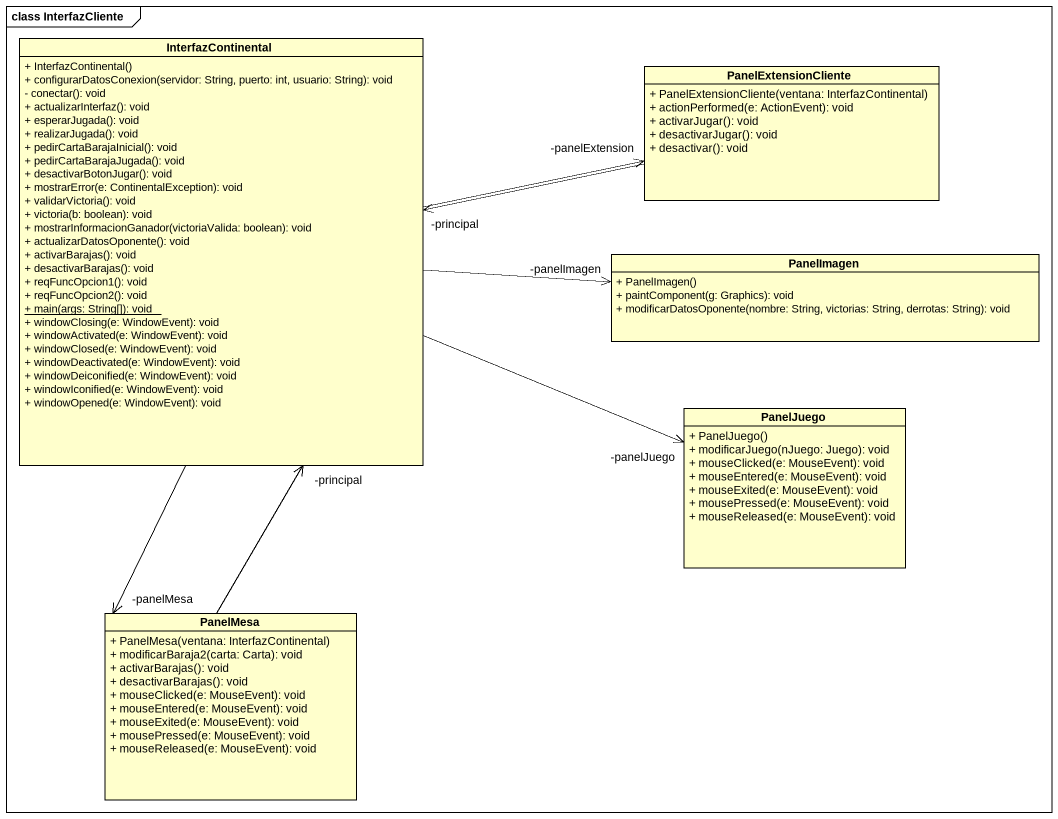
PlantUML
@startuml
mainframe class InterfazCliente
hide circle
hide empty members
skinparam classAttributeIconSize 0
class InterfazContinental {
  + InterfazContinental()
  + configurarDatosConexion(servidor: String, puerto: int, usuario: String): void
  - conectar(): void
  + actualizarInterfaz(): void
  + esperarJugada(): void
  + realizarJugada(): void
  + pedirCartaBarajaInicial(): void
  + pedirCartaBarajaJugada(): void
  + desactivarBotonJugar(): void
  + mostrarError(e: ContinentalException): void
  + validarVictoria(): void
  + victoria(b: boolean): void
  + mostrarInformacionGanador(victoriaValida: boolean): void
  + actualizarDatosOponente(): void
  + activarBarajas(): void
  + desactivarBarajas(): void
  + reqFuncOpcion1(): void
  + reqFuncOpcion2(): void
  {static} + main(args: String[]): void
  + windowClosing(e: WindowEvent): void
  + windowActivated(e: WindowEvent): void
  + windowClosed(e: WindowEvent): void
  + windowDeactivated(e: WindowEvent): void
  + windowDeiconified(e: WindowEvent): void
  + windowIconified(e: WindowEvent): void
  + windowOpened(e: WindowEvent): void
}
class PanelExtensionCliente {
  + PanelExtensionCliente(ventana: InterfazContinental)
  + actionPerformed(e: ActionEvent): void
  + activarJugar(): void
  + desactivarJugar(): void
  + desactivar(): void
}
class PanelImagen {
  + PanelImagen()
  + paintComponent(g: Graphics): void
  + modificarDatosOponente(nombre: String, victorias: String, derrotas: String): void
}
class PanelJuego {
  + PanelJuego()
  + modificarJuego(nJuego: Juego): void
  + mouseClicked(e: MouseEvent): void
  + mouseEntered(e: MouseEvent): void
  + mouseExited(e: MouseEvent): void
  + mousePressed(e: MouseEvent): void
  + mouseReleased(e: MouseEvent): void
}
class PanelMesa {
  + PanelMesa(ventana: InterfazContinental)
  + modificarBaraja2(carta: Carta): void
  + activarBarajas(): void
  + desactivarBarajas(): void
  + mouseClicked(e: MouseEvent): void
  + mouseEntered(e: MouseEvent): void
  + mouseExited(e: MouseEvent): void
  + mousePressed(e: MouseEvent): void
  + mouseReleased(e: MouseEvent): void
}
InterfazContinental -right-> "-panelExtension" PanelExtensionCliente
InterfazContinental -right-> "-panelImagen" PanelImagen
InterfazContinental -right-> "-panelJuego" PanelJuego
InterfazContinental --> "-panelMesa" PanelMesa
PanelExtensionCliente -left-> "-principal" InterfazContinental
PanelMesa -up-> "-principal" InterfazContinental
@enduml
